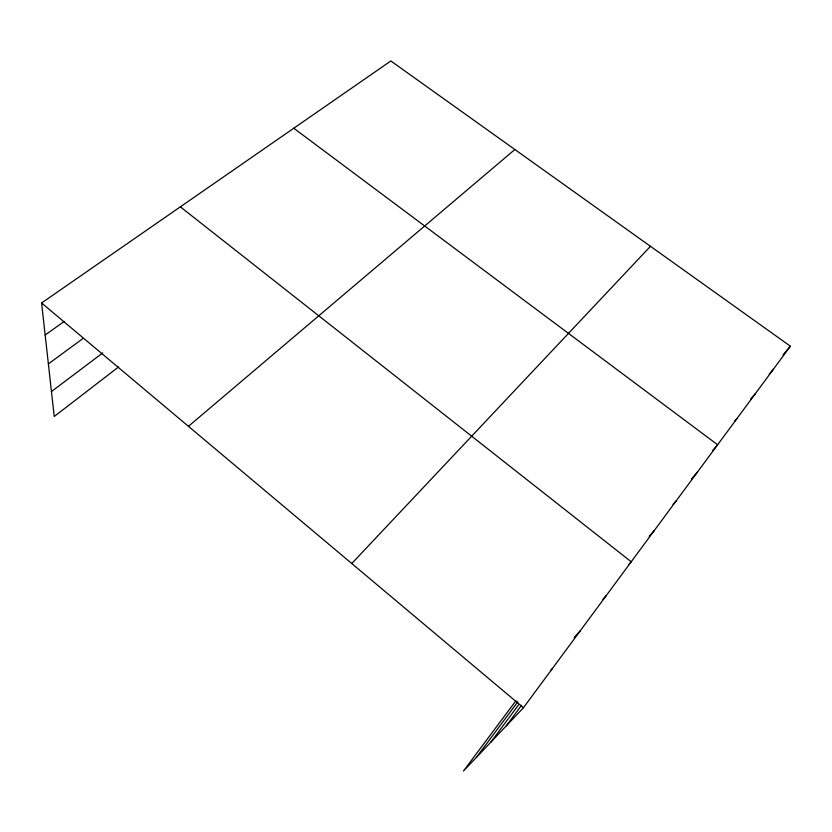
<?xml version="1.0" encoding="UTF-8"?>
<svg xmlns="http://www.w3.org/2000/svg" width="832" height="832" viewBox="0 0 832 832"><rect width="100%" height="100%" fill="white"/><g stroke="black" fill="none" stroke-linecap="round" stroke-linejoin="round"><path stroke-width="1.25" d="M515.882 700.814L463.455 771.025L523.453 707.73L790.4 346.206L390.842 60.975L41.6 302.983L54.226 416.499L118.602 366.933M506.314 725.816L521.57 705.214M490.994 741.978L518.461 705.016M476.466 757.297L517.868 701.73M783.006 354.9L790.4 346.206M769.226 374.13L773.302 369.356M750.464 399.339L755.508 393.463M734.469 421.47L736.965 418.579M712.691 450.455L717.621 444.766L293.769 128.242M691.548 478.868L697.434 472.098M673.036 504.431L676.354 500.656M649.22 536.255L654.295 530.525M628.628 564.689L631.218 561.787L180.346 206.835M602.919 599.279L606.268 595.566M574.122 637.551L580.06 631.062M550.784 670.238L552.49 668.398M351.78 563.524L650.478 246.314M188.438 426.327L514.873 149.51M51.459 391.55L102.773 352.903M48.381 363.917L82.628 338.77M45.167 335.015L64.012 321.547M41.6 302.983L523.453 707.73"/></g></svg>
